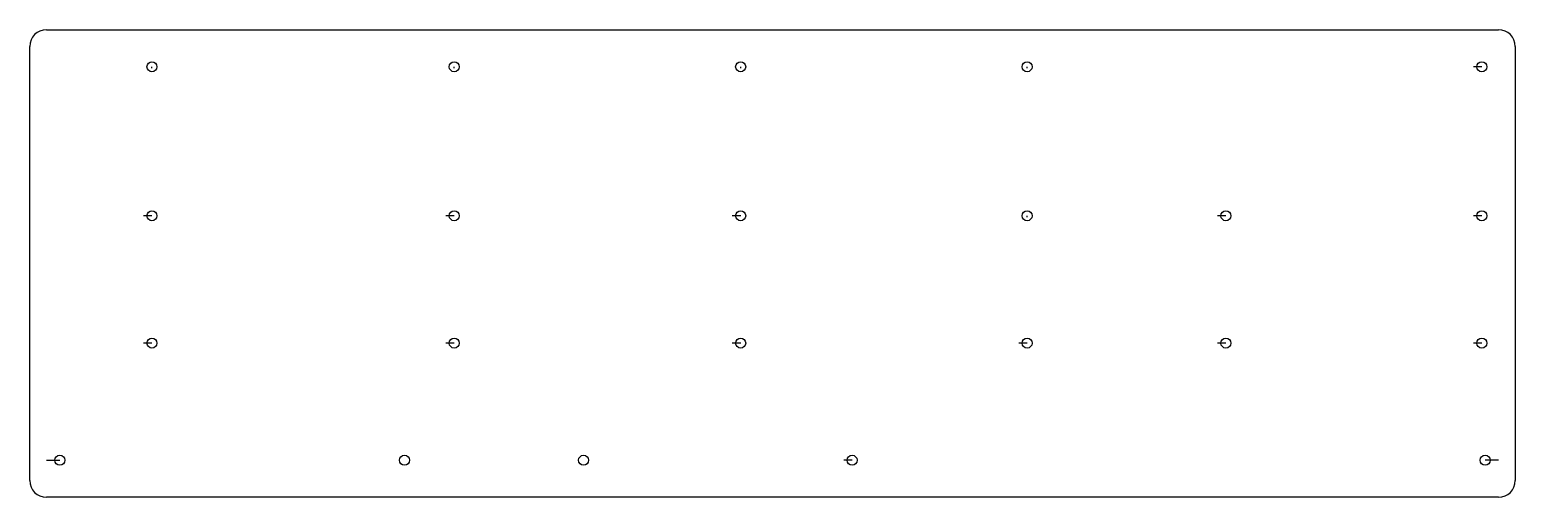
# Model space of a CAD drawing. Header units: millimetres. Extents: x -5 to 438, y -5 to 134.
import ezdxf

# ---------------------------------------------------------------- set-up
doc = ezdxf.new("R2010")
doc.units = ezdxf.units.MM
doc.header["$MEASUREMENT"] = 0
doc.layers.get('0').update_dxf_attribs({"linetype": 'CONTINUOUS'})

msp = doc.modelspace()

# ---------------------------------------------------------------- linework, layer by layer
at = {"linetype": 'Continuous'}
for p, q in [((0, 134.5), (433.5, 134.5)), ((-5, 0), (-5, 129.5)), ((438.5, 129.5), (438.5, 0)), ((31.5, 123), (31.5, 123.46)), ((121.75, 123), (121.75, 123.46)), ((207.25, 123), (207.25, 123.46)), ((292.75, 123), (292.75, 123.46)), ((428.5, 123.46), (426, 123.46)), ((31.5, 79), (29, 79)), ((121.75, 79), (119.25, 79)), ((207.25, 79), (204.75, 79)), ((292.75, 78.54), (292.75, 79)), ((352.12, 79), (349.62, 79)), ((428.5, 79), (426, 79)), ((31.5, 41), (29, 41)), ((121.75, 41), (119.25, 41)), ((207.25, 41), (204.75, 41)), ((292.75, 41), (290.25, 41)), ((352.12, 41), (349.62, 41)), ((428.5, 41), (426, 41)), ((0, 6.04), (4, 6.04)), ((240.5, 6.04), (238, 6.04)), ((433.5, 6.04), (429.5, 6.04)), ((433.5, -5), (0, -5))]:
    msp.add_line(p, q, dxfattribs=at)
for centre in [(31.5, 123.46), (121.75, 123.46), (207.25, 123.46), (292.75, 123.46), (428.5, 123.46), (31.5, 79), (121.75, 79), (207.25, 79), (292.75, 79), (352.12, 79), (428.5, 79), (31.5, 41), (121.75, 41), (207.25, 41), (292.75, 41), (352.12, 41), (428.5, 41), (4, 6.04), (106.89, 6.04), (160.36, 6.04), (240.5, 6.04), (429.5, 6.04)]:
    msp.add_circle(centre, 1.5, dxfattribs=at)
for centre, start, end in [((0, 129.5), 90, 180), ((433.5, 129.5), 0, 90), ((0, 0), 180, 270), ((433.5, 0), 270, 0)]:
    msp.add_arc(centre, 5, start, end, dxfattribs=at)

doc.saveas('drawing.dxf')
